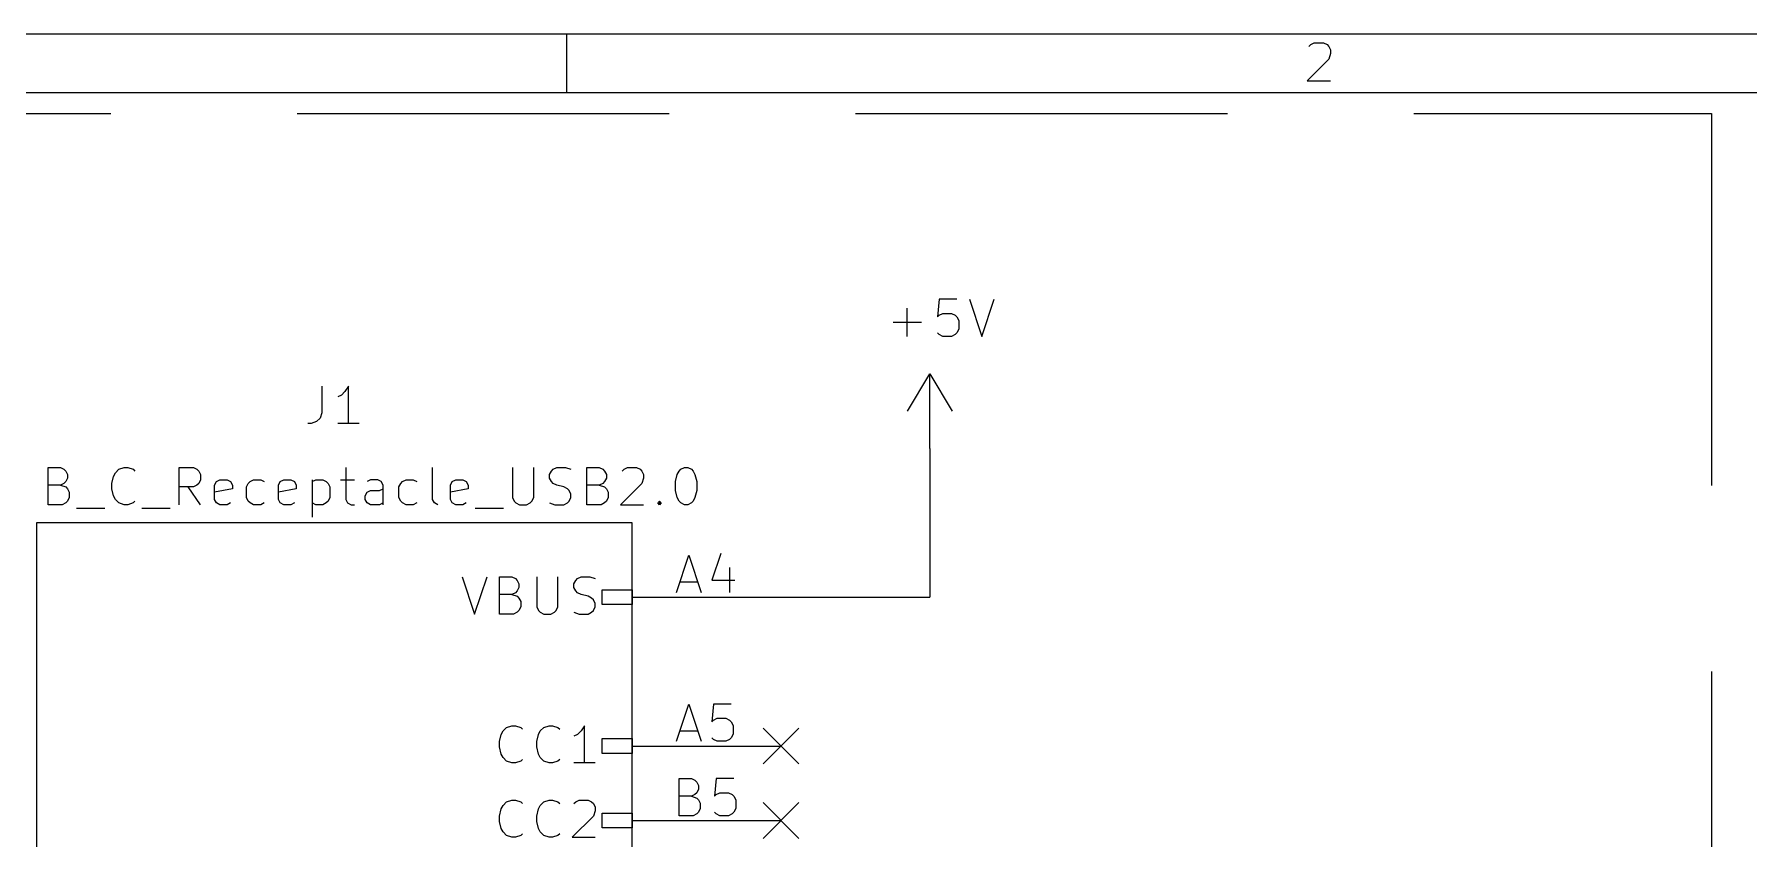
# Model space of a CAD drawing. Extents: x 0.4 to 16.1, y -11.3 to -0.4.
# Drawn here: x 1.647 to 3.95, y -1.474 to -0.394 of the extents above; entities that cross this region are included whole.
import ezdxf

# ---------------------------------------------------------------- set-up
doc = ezdxf.new("R2010")
doc.units = 0
doc.header["$MEASUREMENT"] = 0
doc.linetypes.add('DASHED', pattern=[0.75, 0.5, -0.25])
for name, color, linetype in [('BLUE4', 5, 'CONTINUOUS'), ('BROWN2', 54, 'CONTINUOUS'), ('CYAN2', 4, 'CONTINUOUS'), ('LYELLOW', 51, 'CONTINUOUS'), ('MAGENTA2', 6, 'CONTINUOUS'), ('MAGENTA3', 221, 'CONTINUOUS'), ('RED3', 11, 'CONTINUOUS')]:
    doc.layers.add(name, color=color, linetype=linetype)

msp = doc.modelspace()

# ---------------------------------------------------------------- linework, layer by layer
at = {"layer": 'BLUE4', "linetype": 'CONTINUOUS'}
for p, q in [((2.50952, -1.14362), (2.52619, -1.09362)), ((2.52619, -1.09362), (2.54285, -1.14362)), ((2.56905, -1.09124), (2.55714, -1.12695)), ((2.55714, -1.12695), (2.58809, -1.12695)), ((2.58095, -1.11028), (2.58095, -1.14362)), ((2.51428, -1.12933), (2.53809, -1.12933)), ((2.50952, -1.34362), (2.52619, -1.29362)), ((2.52619, -1.29362), (2.54285, -1.34362)), ((2.55952, -1.29362), (2.55714, -1.31743)), ((2.58333, -1.29362), (2.55952, -1.29362)), ((2.55952, -1.31505), (2.56428, -1.31267)), ((2.56428, -1.31267), (2.57619, -1.31267)), ((2.57619, -1.31267), (2.58095, -1.31505)), ((2.51428, -1.32933), (2.53809, -1.32933)), ((2.55714, -1.31743), (2.55952, -1.31505)), ((2.58095, -1.31505), (2.58333, -1.31743)), ((2.58333, -1.31743), (2.58571, -1.32219)), ((2.58571, -1.33409), (2.58333, -1.33885)), ((2.58571, -1.32219), (2.58571, -1.33409)), ((2.55952, -1.34124), (2.55714, -1.33885)), ((2.56428, -1.34362), (2.55952, -1.34124)), ((2.57619, -1.34362), (2.56428, -1.34362)), ((2.58095, -1.34124), (2.57619, -1.34362)), ((2.58333, -1.33885), (2.58095, -1.34124)), ((2.51309, -1.44362), (2.51309, -1.39362)), ((2.51309, -1.39362), (2.52976, -1.39362)), ((2.52976, -1.39362), (2.53452, -1.396)), ((2.53452, -1.396), (2.5369, -1.39838)), ((2.5369, -1.39838), (2.53928, -1.40314)), ((2.53928, -1.40314), (2.53928, -1.4079)), ((2.56309, -1.39362), (2.56071, -1.41743)), ((2.5869, -1.39362), (2.56309, -1.39362)), ((2.52976, -1.41743), (2.51309, -1.41743)), ((2.53452, -1.41505), (2.52976, -1.41743)), ((2.52976, -1.41743), (2.5369, -1.41981)), ((2.5369, -1.41267), (2.53452, -1.41505)), ((2.53928, -1.4079), (2.5369, -1.41267)), ((2.5369, -1.41981), (2.53928, -1.42219)), ((2.53928, -1.42219), (2.54167, -1.42695)), ((2.54167, -1.42695), (2.54167, -1.43409)), ((2.56071, -1.41743), (2.56309, -1.41505)), ((2.56309, -1.41505), (2.56785, -1.41267)), ((2.56785, -1.41267), (2.57976, -1.41267)), ((2.57976, -1.41267), (2.58452, -1.41505)), ((2.58452, -1.41505), (2.5869, -1.41743)), ((2.5869, -1.41743), (2.58928, -1.42219)), ((2.58928, -1.42219), (2.58928, -1.43409)), ((2.53214, -1.44362), (2.51309, -1.44362)), ((2.5369, -1.44124), (2.53214, -1.44362)), ((2.53928, -1.43885), (2.5369, -1.44124)), ((2.54167, -1.43409), (2.53928, -1.43885)), ((2.56309, -1.44124), (2.56071, -1.43885)), ((2.56785, -1.44362), (2.56309, -1.44124)), ((2.57976, -1.44362), (2.56785, -1.44362)), ((2.58452, -1.44124), (2.57976, -1.44362)), ((2.5869, -1.43885), (2.58452, -1.44124)), ((2.58928, -1.43409), (2.5869, -1.43885))]:
    msp.add_line(p, q, dxfattribs=at)
at = {"layer": 'BROWN2', "linetype": 'CONTINUOUS'}
for p, q in [((16.1413, -0.3937), (0.3937, -0.3937)), ((2.3622, -0.47244), (2.3622, -0.3937)), ((3.35916, -0.40992), (3.36159, -0.40748)), ((3.36159, -0.40748), (3.36647, -0.40504)), ((3.36647, -0.40504), (3.37865, -0.40504)), ((3.37865, -0.40504), (3.38353, -0.40748)), ((3.38353, -0.40748), (3.38596, -0.40992)), ((3.38596, -0.40992), (3.3884, -0.41479)), ((3.38596, -0.42698), (3.35672, -0.45622)), ((3.3884, -0.41967), (3.38596, -0.42698)), ((3.3884, -0.41479), (3.3884, -0.41967)), ((3.35672, -0.45622), (3.3884, -0.45622)), ((16.0626, -0.47244), (0.47244, -0.47244)), ((2.82, -0.9), (2.85, -0.85)), ((2.85, -0.95), (2.85, -0.85)), ((2.85, -0.85), (2.88, -0.9)), ((1.65, -1.05), (1.65, -2.45)), ((2.45, -1.05), (1.65, -1.05)), ((1.65, -1.05), (1.65, -2.45)), ((2.45, -1.05), (1.65, -1.05)), ((2.45, -2.45), (2.45, -1.05)), ((2.45, -2.45), (2.45, -1.05)), ((2.41, -1.16), (2.41, -1.14)), ((2.41, -1.14), (2.45, -1.14)), ((2.45, -1.14), (2.45, -1.16)), ((2.45, -1.15), (2.65, -1.15)), ((2.45, -1.16), (2.41, -1.16)), ((2.41, -1.36), (2.41, -1.34)), ((2.41, -1.34), (2.45, -1.34)), ((2.45, -1.34), (2.45, -1.36)), ((2.45, -1.35), (2.65, -1.35)), ((2.45, -1.36), (2.41, -1.36)), ((2.41, -1.46), (2.41, -1.44)), ((2.41, -1.44), (2.45, -1.44)), ((2.45, -1.44), (2.45, -1.46)), ((2.45, -1.45), (2.65, -1.45)), ((2.45, -1.46), (2.41, -1.46))]:
    msp.add_line(p, q, dxfattribs=at)
at = {"layer": 'CYAN2', "linetype": 'CONTINUOUS'}
for p, q in [((2.626, -1.326), (2.674, -1.374)), ((2.674, -1.326), (2.626, -1.374)), ((2.626, -1.426), (2.674, -1.474)), ((2.674, -1.426), (2.626, -1.474))]:
    msp.add_line(p, q, dxfattribs=at)
at = {"layer": 'LYELLOW', "linetype": 'CONTINUOUS'}
for p, q in [((1.65, -1.05), (1.65, -2.45)), ((2.45, -1.05), (1.65, -1.05)), ((2.45, -2.45), (2.45, -1.05))]:
    msp.add_line(p, q, dxfattribs=at)
at = {"layer": 'MAGENTA2', "linetype": 'CONTINUOUS'}
for p, q in [((2.86262, -0.74962), (2.86024, -0.77343)), ((2.88643, -0.74962), (2.86262, -0.74962)), ((2.90309, -0.74962), (2.91976, -0.79962)), ((2.91976, -0.79962), (2.93643, -0.74962)), ((2.80071, -0.78057), (2.83881, -0.78057)), ((2.81976, -0.79962), (2.81976, -0.76152)), ((2.86024, -0.77343), (2.86262, -0.77105)), ((2.86262, -0.77105), (2.86738, -0.76867)), ((2.86738, -0.76867), (2.87928, -0.76867)), ((2.87928, -0.76867), (2.88405, -0.77105)), ((2.88405, -0.77105), (2.88643, -0.77343)), ((2.88643, -0.77343), (2.88881, -0.77819)), ((2.88881, -0.77819), (2.88881, -0.79009)), ((2.86262, -0.79724), (2.86024, -0.79485)), ((2.86738, -0.79962), (2.86262, -0.79724)), ((2.87928, -0.79962), (2.86738, -0.79962)), ((2.88405, -0.79724), (2.87928, -0.79962)), ((2.88643, -0.79485), (2.88405, -0.79724)), ((2.88881, -0.79009), (2.88643, -0.79485)), ((2.03333, -0.86646), (2.03333, -0.90217)), ((2.06428, -0.8736), (2.05952, -0.87836)), ((2.06905, -0.86646), (2.06428, -0.8736)), ((2.06905, -0.91646), (2.06905, -0.86646)), ((2.05952, -0.87836), (2.05476, -0.88074)), ((2.01905, -0.91646), (2.01428, -0.91646)), ((2.02619, -0.91407), (2.01905, -0.91646)), ((2.03095, -0.90931), (2.02619, -0.91407)), ((2.03333, -0.90217), (2.03095, -0.90931)), ((2.08333, -0.91646), (2.05476, -0.91646)), ((1.66547, -1.02571), (1.66547, -0.97571)), ((1.66547, -0.97571), (1.68214, -0.97571)), ((1.68214, -0.97571), (1.6869, -0.97809)), ((1.6869, -0.97809), (1.68928, -0.98047)), ((1.68928, -0.98047), (1.69167, -0.98524)), ((1.69167, -0.99), (1.68928, -0.99476)), ((1.69167, -0.98524), (1.69167, -0.99)), ((1.75119, -0.99714), (1.75357, -0.98762)), ((1.75357, -0.98762), (1.75595, -0.98285)), ((1.75595, -0.98285), (1.76071, -0.97809)), ((1.76071, -0.97809), (1.76785, -0.97571)), ((1.76785, -0.97571), (1.77262, -0.97571)), ((1.77262, -0.97571), (1.77976, -0.97809)), ((1.77976, -0.97809), (1.78214, -0.98047)), ((1.84167, -1.02571), (1.84167, -0.97571)), ((1.84167, -0.97571), (1.86071, -0.97571)), ((1.86071, -0.97571), (1.86547, -0.97809)), ((1.86547, -0.97809), (1.86785, -0.98047)), ((1.86785, -0.98047), (1.87024, -0.98524)), ((1.87024, -0.98524), (1.87024, -0.99238)), ((2.06547, -0.97571), (2.06547, -1.01857)), ((2.18214, -1.01857), (2.18214, -0.97571)), ((2.28928, -0.97571), (2.28928, -1.01619)), ((2.31785, -1.01619), (2.31785, -0.97571)), ((2.33928, -0.98524), (2.34167, -0.98047)), ((2.33928, -0.99), (2.33928, -0.98524)), ((2.34167, -0.99476), (2.33928, -0.99)), ((2.34167, -0.98047), (2.34405, -0.97809)), ((2.34405, -0.97809), (2.34881, -0.97571)), ((2.34881, -0.97571), (2.36071, -0.97571)), ((2.36071, -0.97571), (2.36785, -0.97809)), ((2.38928, -1.02571), (2.38928, -0.97571)), ((2.38928, -0.97571), (2.40595, -0.97571)), ((2.40595, -0.97571), (2.41071, -0.97809)), ((2.41071, -0.97809), (2.41309, -0.98047)), ((2.41309, -0.98047), (2.41547, -0.98524)), ((2.41547, -0.99), (2.41309, -0.99476)), ((2.41547, -0.98524), (2.41547, -0.99)), ((2.4369, -0.98047), (2.43928, -0.97809)), ((2.43928, -0.97809), (2.44405, -0.97571)), ((2.44405, -0.97571), (2.45595, -0.97571)), ((2.45595, -0.97571), (2.46071, -0.97809)), ((2.46071, -0.97809), (2.46309, -0.98047)), ((2.46309, -0.98047), (2.46547, -0.98524)), ((2.46547, -0.99), (2.46309, -0.99714)), ((2.46547, -0.98524), (2.46547, -0.99)), ((2.50833, -0.99476), (2.51071, -0.98524)), ((2.51071, -0.98524), (2.51309, -0.98047)), ((2.51309, -0.98047), (2.51547, -0.97809)), ((2.51547, -0.97809), (2.52024, -0.97571)), ((2.52024, -0.97571), (2.525, -0.97571)), ((2.525, -0.97571), (2.52976, -0.97809)), ((2.52976, -0.97809), (2.53214, -0.98047)), ((2.53214, -0.98047), (2.53452, -0.98524)), ((2.53452, -0.98524), (2.5369, -0.99476)), ((1.68214, -0.99952), (1.66547, -0.99952)), ((1.6869, -0.99714), (1.68214, -0.99952)), ((1.68214, -0.99952), (1.68928, -1.0019)), ((1.68928, -0.99476), (1.6869, -0.99714)), ((1.68928, -1.0019), (1.69167, -1.00428)), ((1.69167, -1.00428), (1.69405, -1.00904)), ((1.69405, -1.00904), (1.69405, -1.01619)), ((1.75119, -1.00428), (1.75119, -0.99714)), ((1.75357, -1.01381), (1.75119, -1.00428)), ((1.86071, -1.0019), (1.84167, -1.0019)), ((1.87024, -1.02571), (1.85357, -1.0019)), ((1.86547, -0.99952), (1.86071, -1.0019)), ((1.86785, -0.99714), (1.86547, -0.99952)), ((1.87024, -0.99238), (1.86785, -0.99714)), ((1.88928, -0.99952), (1.89167, -0.99476)), ((1.88928, -1.01857), (1.88928, -0.99952)), ((1.91309, -1.00428), (1.88928, -1.00904)), ((1.89167, -0.99476), (1.89643, -0.99238)), ((1.89643, -0.99238), (1.90595, -0.99238)), ((1.90595, -0.99238), (1.91071, -0.99476)), ((1.91071, -0.99476), (1.91309, -0.99952)), ((1.91309, -0.99952), (1.91309, -1.00428)), ((1.93214, -1.0019), (1.93452, -0.99714)), ((1.93214, -1.01619), (1.93214, -1.0019)), ((1.93452, -0.99714), (1.9369, -0.99476)), ((1.9369, -0.99476), (1.94167, -0.99238)), ((1.94167, -0.99238), (1.95119, -0.99238)), ((1.95119, -0.99238), (1.95595, -0.99476)), ((1.975, -0.99952), (1.97738, -0.99476)), ((1.975, -1.01857), (1.975, -0.99952)), ((1.99881, -1.00428), (1.975, -1.00904)), ((1.97738, -0.99476), (1.98214, -0.99238)), ((1.98214, -0.99238), (1.99167, -0.99238)), ((1.99167, -0.99238), (1.99643, -0.99476)), ((1.99643, -0.99476), (1.99881, -0.99952)), ((1.99881, -0.99952), (1.99881, -1.00428)), ((2.02024, -0.99238), (2.02024, -1.04238)), ((2.02024, -0.99476), (2.025, -0.99238)), ((2.025, -0.99238), (2.03452, -0.99238)), ((2.03452, -0.99238), (2.03928, -0.99476)), ((2.03928, -0.99476), (2.04167, -0.99714)), ((2.04167, -0.99714), (2.04405, -1.0019)), ((2.04405, -1.0019), (2.04405, -1.01619)), ((2.05833, -0.99238), (2.07738, -0.99238)), ((2.09167, -1.01381), (2.09405, -1.00904)), ((2.09881, -0.99238), (2.09405, -0.99476)), ((2.09405, -1.00904), (2.09881, -1.00667)), ((2.10833, -0.99238), (2.09881, -0.99238)), ((2.09881, -1.00667), (2.11071, -1.00667)), ((2.11309, -0.99476), (2.10833, -0.99238)), ((2.11071, -1.00667), (2.11547, -1.00428)), ((2.11547, -0.99952), (2.11309, -0.99476)), ((2.11547, -1.02571), (2.11547, -0.99952)), ((2.1369, -1.0019), (2.13928, -0.99714)), ((2.1369, -1.01619), (2.1369, -1.0019)), ((2.13928, -0.99714), (2.14167, -0.99476)), ((2.14167, -0.99476), (2.14643, -0.99238)), ((2.14643, -0.99238), (2.15595, -0.99238)), ((2.15595, -0.99238), (2.16071, -0.99476)), ((2.20595, -0.99952), (2.20833, -0.99476)), ((2.20595, -1.01857), (2.20595, -0.99952)), ((2.22976, -1.00428), (2.20595, -1.00904)), ((2.20833, -0.99476), (2.21309, -0.99238)), ((2.21309, -0.99238), (2.22262, -0.99238)), ((2.22262, -0.99238), (2.22738, -0.99476)), ((2.22738, -0.99476), (2.22976, -0.99952)), ((2.22976, -0.99952), (2.22976, -1.00428)), ((2.34405, -0.99714), (2.34167, -0.99476)), ((2.34881, -0.99952), (2.34405, -0.99714)), ((2.35833, -1.0019), (2.34881, -0.99952)), ((2.36309, -1.00428), (2.35833, -1.0019)), ((2.36547, -1.00667), (2.36309, -1.00428)), ((2.36785, -1.01143), (2.36547, -1.00667)), ((2.36785, -1.01619), (2.36785, -1.01143)), ((2.40595, -0.99952), (2.38928, -0.99952)), ((2.41071, -0.99714), (2.40595, -0.99952)), ((2.40595, -0.99952), (2.41309, -1.0019)), ((2.41309, -0.99476), (2.41071, -0.99714)), ((2.41309, -1.0019), (2.41547, -1.00428)), ((2.41547, -1.00428), (2.41785, -1.00904)), ((2.41785, -1.00904), (2.41785, -1.01619)), ((2.46309, -0.99714), (2.43452, -1.02571)), ((2.50833, -1.00667), (2.50833, -0.99476)), ((2.51071, -1.01619), (2.50833, -1.00667)), ((2.5369, -1.00667), (2.53452, -1.01619)), ((2.5369, -0.99476), (2.5369, -1.00667)), ((1.68452, -1.02571), (1.66547, -1.02571)), ((1.68928, -1.02333), (1.68452, -1.02571)), ((1.69167, -1.02095), (1.68928, -1.02333)), ((1.69405, -1.01619), (1.69167, -1.02095)), ((1.70357, -1.03047), (1.74167, -1.03047)), ((1.75595, -1.01857), (1.75357, -1.01381)), ((1.76071, -1.02333), (1.75595, -1.01857)), ((1.76785, -1.02571), (1.76071, -1.02333)), ((1.77262, -1.02571), (1.76785, -1.02571)), ((1.77976, -1.02333), (1.77262, -1.02571)), ((1.78214, -1.02095), (1.77976, -1.02333)), ((1.79167, -1.03047), (1.82976, -1.03047)), ((1.89167, -1.02333), (1.88928, -1.01857)), ((1.89643, -1.02571), (1.89167, -1.02333)), ((1.90595, -1.02571), (1.89643, -1.02571)), ((1.91071, -1.02333), (1.90595, -1.02571)), ((1.93452, -1.02095), (1.93214, -1.01619)), ((1.9369, -1.02333), (1.93452, -1.02095)), ((1.94167, -1.02571), (1.9369, -1.02333)), ((1.95119, -1.02571), (1.94167, -1.02571)), ((1.95595, -1.02333), (1.95119, -1.02571)), ((1.97738, -1.02333), (1.975, -1.01857)), ((1.98214, -1.02571), (1.97738, -1.02333)), ((1.99167, -1.02571), (1.98214, -1.02571)), ((1.99643, -1.02333), (1.99167, -1.02571)), ((2.025, -1.02571), (2.02024, -1.02333)), ((2.03452, -1.02571), (2.025, -1.02571)), ((2.03928, -1.02333), (2.03452, -1.02571)), ((2.04167, -1.02095), (2.03928, -1.02333)), ((2.04405, -1.01619), (2.04167, -1.02095)), ((2.06547, -1.01857), (2.06785, -1.02333)), ((2.06785, -1.02333), (2.07262, -1.02571)), ((2.07262, -1.02571), (2.07738, -1.02571)), ((2.09167, -1.01857), (2.09167, -1.01381)), ((2.09405, -1.02333), (2.09167, -1.01857)), ((2.09881, -1.02571), (2.09405, -1.02333)), ((2.11071, -1.02571), (2.09881, -1.02571)), ((2.11547, -1.02333), (2.11071, -1.02571)), ((2.13928, -1.02095), (2.1369, -1.01619)), ((2.14167, -1.02333), (2.13928, -1.02095)), ((2.14643, -1.02571), (2.14167, -1.02333)), ((2.15595, -1.02571), (2.14643, -1.02571)), ((2.16071, -1.02333), (2.15595, -1.02571)), ((2.18452, -1.02333), (2.18214, -1.01857)), ((2.18928, -1.02571), (2.18452, -1.02333)), ((2.20833, -1.02333), (2.20595, -1.01857)), ((2.21309, -1.02571), (2.20833, -1.02333)), ((2.22262, -1.02571), (2.21309, -1.02571)), ((2.22738, -1.02333), (2.22262, -1.02571)), ((2.23928, -1.03047), (2.27738, -1.03047)), ((2.28928, -1.01619), (2.29167, -1.02095)), ((2.29167, -1.02095), (2.29405, -1.02333)), ((2.29405, -1.02333), (2.29881, -1.02571)), ((2.29881, -1.02571), (2.30833, -1.02571)), ((2.30833, -1.02571), (2.31309, -1.02333)), ((2.31309, -1.02333), (2.31547, -1.02095)), ((2.31547, -1.02095), (2.31785, -1.01619)), ((2.33928, -1.02333), (2.34643, -1.02571)), ((2.34643, -1.02571), (2.35833, -1.02571)), ((2.35833, -1.02571), (2.36309, -1.02333)), ((2.36309, -1.02333), (2.36547, -1.02095)), ((2.36547, -1.02095), (2.36785, -1.01619)), ((2.40833, -1.02571), (2.38928, -1.02571)), ((2.41309, -1.02333), (2.40833, -1.02571)), ((2.41547, -1.02095), (2.41309, -1.02333)), ((2.41785, -1.01619), (2.41547, -1.02095)), ((2.43452, -1.02571), (2.46547, -1.02571)), ((2.48452, -1.02333), (2.4869, -1.02095)), ((2.4869, -1.02571), (2.48452, -1.02333)), ((2.4869, -1.02095), (2.48928, -1.02333)), ((2.4869, -1.02095), (2.4869, -1.02571)), ((2.48928, -1.02333), (2.4869, -1.02571)), ((2.51309, -1.02095), (2.51071, -1.01619)), ((2.51547, -1.02333), (2.51309, -1.02095)), ((2.52024, -1.02571), (2.51547, -1.02333)), ((2.525, -1.02571), (2.52024, -1.02571)), ((2.52976, -1.02333), (2.525, -1.02571)), ((2.53214, -1.02095), (2.52976, -1.02333)), ((2.53452, -1.01619), (2.53214, -1.02095)), ((2.2219, -1.12262), (2.23857, -1.17262)), ((2.23857, -1.17262), (2.25524, -1.12262)), ((2.2719, -1.17262), (2.2719, -1.12262)), ((2.2719, -1.12262), (2.28857, -1.12262)), ((2.28857, -1.12262), (2.29333, -1.125)), ((2.29333, -1.125), (2.29571, -1.12738)), ((2.29571, -1.12738), (2.29809, -1.13214)), ((2.3219, -1.12262), (2.3219, -1.16309)), ((2.35047, -1.16309), (2.35047, -1.12262)), ((2.3719, -1.13214), (2.37428, -1.12738)), ((2.37428, -1.12738), (2.37667, -1.125)), ((2.37667, -1.125), (2.38143, -1.12262)), ((2.38143, -1.12262), (2.39333, -1.12262)), ((2.39333, -1.12262), (2.40047, -1.125)), ((2.28857, -1.14643), (2.2719, -1.14643)), ((2.29333, -1.14405), (2.28857, -1.14643)), ((2.28857, -1.14643), (2.29571, -1.14881)), ((2.29571, -1.14167), (2.29333, -1.14405)), ((2.29809, -1.1369), (2.29571, -1.14167)), ((2.29571, -1.14881), (2.29809, -1.15119)), ((2.29809, -1.13214), (2.29809, -1.1369)), ((2.29809, -1.15119), (2.30047, -1.15595)), ((2.3719, -1.1369), (2.3719, -1.13214)), ((2.37428, -1.14167), (2.3719, -1.1369)), ((2.37667, -1.14405), (2.37428, -1.14167)), ((2.38143, -1.14643), (2.37667, -1.14405)), ((2.39095, -1.14881), (2.38143, -1.14643)), ((2.39571, -1.15119), (2.39095, -1.14881)), ((2.39809, -1.15357), (2.39571, -1.15119)), ((2.29095, -1.17262), (2.2719, -1.17262)), ((2.29571, -1.17024), (2.29095, -1.17262)), ((2.29809, -1.16785), (2.29571, -1.17024)), ((2.30047, -1.16309), (2.29809, -1.16785)), ((2.30047, -1.15595), (2.30047, -1.16309)), ((2.3219, -1.16309), (2.32428, -1.16785)), ((2.32428, -1.16785), (2.32667, -1.17024)), ((2.32667, -1.17024), (2.33143, -1.17262)), ((2.33143, -1.17262), (2.34095, -1.17262)), ((2.34095, -1.17262), (2.34571, -1.17024)), ((2.34571, -1.17024), (2.34809, -1.16785)), ((2.34809, -1.16785), (2.35047, -1.16309)), ((2.3719, -1.17024), (2.37905, -1.17262)), ((2.37905, -1.17262), (2.39095, -1.17262)), ((2.39095, -1.17262), (2.39571, -1.17024)), ((2.39571, -1.17024), (2.39809, -1.16785)), ((2.40047, -1.15833), (2.39809, -1.15357)), ((2.39809, -1.16785), (2.40047, -1.16309)), ((2.40047, -1.16309), (2.40047, -1.15833)), ((2.2719, -1.34405), (2.27428, -1.33452)), ((2.27428, -1.33452), (2.27667, -1.32976)), ((2.27667, -1.32976), (2.28143, -1.325)), ((2.28143, -1.325), (2.28857, -1.32262)), ((2.28857, -1.32262), (2.29333, -1.32262)), ((2.29333, -1.32262), (2.30047, -1.325)), ((2.30047, -1.325), (2.30285, -1.32738)), ((2.3219, -1.34405), (2.32428, -1.33452)), ((2.32428, -1.33452), (2.32667, -1.32976)), ((2.32667, -1.32976), (2.33143, -1.325)), ((2.33143, -1.325), (2.33857, -1.32262)), ((2.33857, -1.32262), (2.34333, -1.32262)), ((2.34333, -1.32262), (2.35047, -1.325)), ((2.35047, -1.325), (2.35285, -1.32738)), ((2.37667, -1.33452), (2.3719, -1.3369)), ((2.38143, -1.32976), (2.37667, -1.33452)), ((2.38619, -1.32262), (2.38143, -1.32976)), ((2.38619, -1.37262), (2.38619, -1.32262)), ((2.2719, -1.35119), (2.2719, -1.34405)), ((2.27428, -1.36071), (2.2719, -1.35119)), ((2.3219, -1.35119), (2.3219, -1.34405)), ((2.32428, -1.36071), (2.3219, -1.35119)), ((2.27667, -1.36547), (2.27428, -1.36071)), ((2.28143, -1.37024), (2.27667, -1.36547)), ((2.28857, -1.37262), (2.28143, -1.37024)), ((2.29333, -1.37262), (2.28857, -1.37262)), ((2.30047, -1.37024), (2.29333, -1.37262)), ((2.30285, -1.36785), (2.30047, -1.37024)), ((2.32667, -1.36547), (2.32428, -1.36071)), ((2.33143, -1.37024), (2.32667, -1.36547)), ((2.33857, -1.37262), (2.33143, -1.37024)), ((2.34333, -1.37262), (2.33857, -1.37262)), ((2.35047, -1.37024), (2.34333, -1.37262)), ((2.35285, -1.36785), (2.35047, -1.37024)), ((2.40047, -1.37262), (2.3719, -1.37262)), ((2.27667, -1.42976), (2.28143, -1.425)), ((2.28143, -1.425), (2.28857, -1.42262)), ((2.28857, -1.42262), (2.29333, -1.42262)), ((2.29333, -1.42262), (2.30047, -1.425)), ((2.30047, -1.425), (2.30285, -1.42738)), ((2.32667, -1.42976), (2.33143, -1.425)), ((2.33143, -1.425), (2.33857, -1.42262)), ((2.33857, -1.42262), (2.34333, -1.42262)), ((2.34333, -1.42262), (2.35047, -1.425)), ((2.35047, -1.425), (2.35285, -1.42738)), ((2.3719, -1.42738), (2.37428, -1.425)), ((2.37428, -1.425), (2.37905, -1.42262)), ((2.37905, -1.42262), (2.39095, -1.42262)), ((2.39095, -1.42262), (2.39571, -1.425)), ((2.39571, -1.425), (2.39809, -1.42738)), ((2.39809, -1.42738), (2.40047, -1.43214)), ((2.2719, -1.44405), (2.27428, -1.43452)), ((2.2719, -1.45119), (2.2719, -1.44405)), ((2.27428, -1.43452), (2.27667, -1.42976)), ((2.3219, -1.44405), (2.32428, -1.43452)), ((2.3219, -1.45119), (2.3219, -1.44405)), ((2.32428, -1.43452), (2.32667, -1.42976)), ((2.39809, -1.44405), (2.36952, -1.47262)), ((2.40047, -1.4369), (2.39809, -1.44405)), ((2.40047, -1.43214), (2.40047, -1.4369)), ((2.27428, -1.46071), (2.2719, -1.45119)), ((2.27667, -1.46547), (2.27428, -1.46071)), ((2.28143, -1.47024), (2.27667, -1.46547)), ((2.28857, -1.47262), (2.28143, -1.47024)), ((2.29333, -1.47262), (2.28857, -1.47262)), ((2.30047, -1.47024), (2.29333, -1.47262)), ((2.30285, -1.46785), (2.30047, -1.47024)), ((2.32428, -1.46071), (2.3219, -1.45119)), ((2.32667, -1.46547), (2.32428, -1.46071)), ((2.33143, -1.47024), (2.32667, -1.46547)), ((2.33857, -1.47262), (2.33143, -1.47024)), ((2.34333, -1.47262), (2.33857, -1.47262)), ((2.35047, -1.47024), (2.34333, -1.47262)), ((2.35285, -1.46785), (2.35047, -1.47024)), ((2.36952, -1.47262), (2.40047, -1.47262))]:
    msp.add_line(p, q, dxfattribs=at)
at = {"layer": 'MAGENTA3', "linetype": 'CONTINUOUS'}
for p in [(2.85, -0.95), (2.65, -1.15)]:
    msp.add_line(p, (2.85, -1.15), dxfattribs=at)
at = {"layer": 'RED3', "linetype": 'DASHED'}
for p, q in [((0.5, -0.5), (3.9, -0.5)), ((3.9, -0.5), (3.9, -3.5))]:
    msp.add_line(p, q, dxfattribs=at)

doc.saveas('drawing.dxf')
